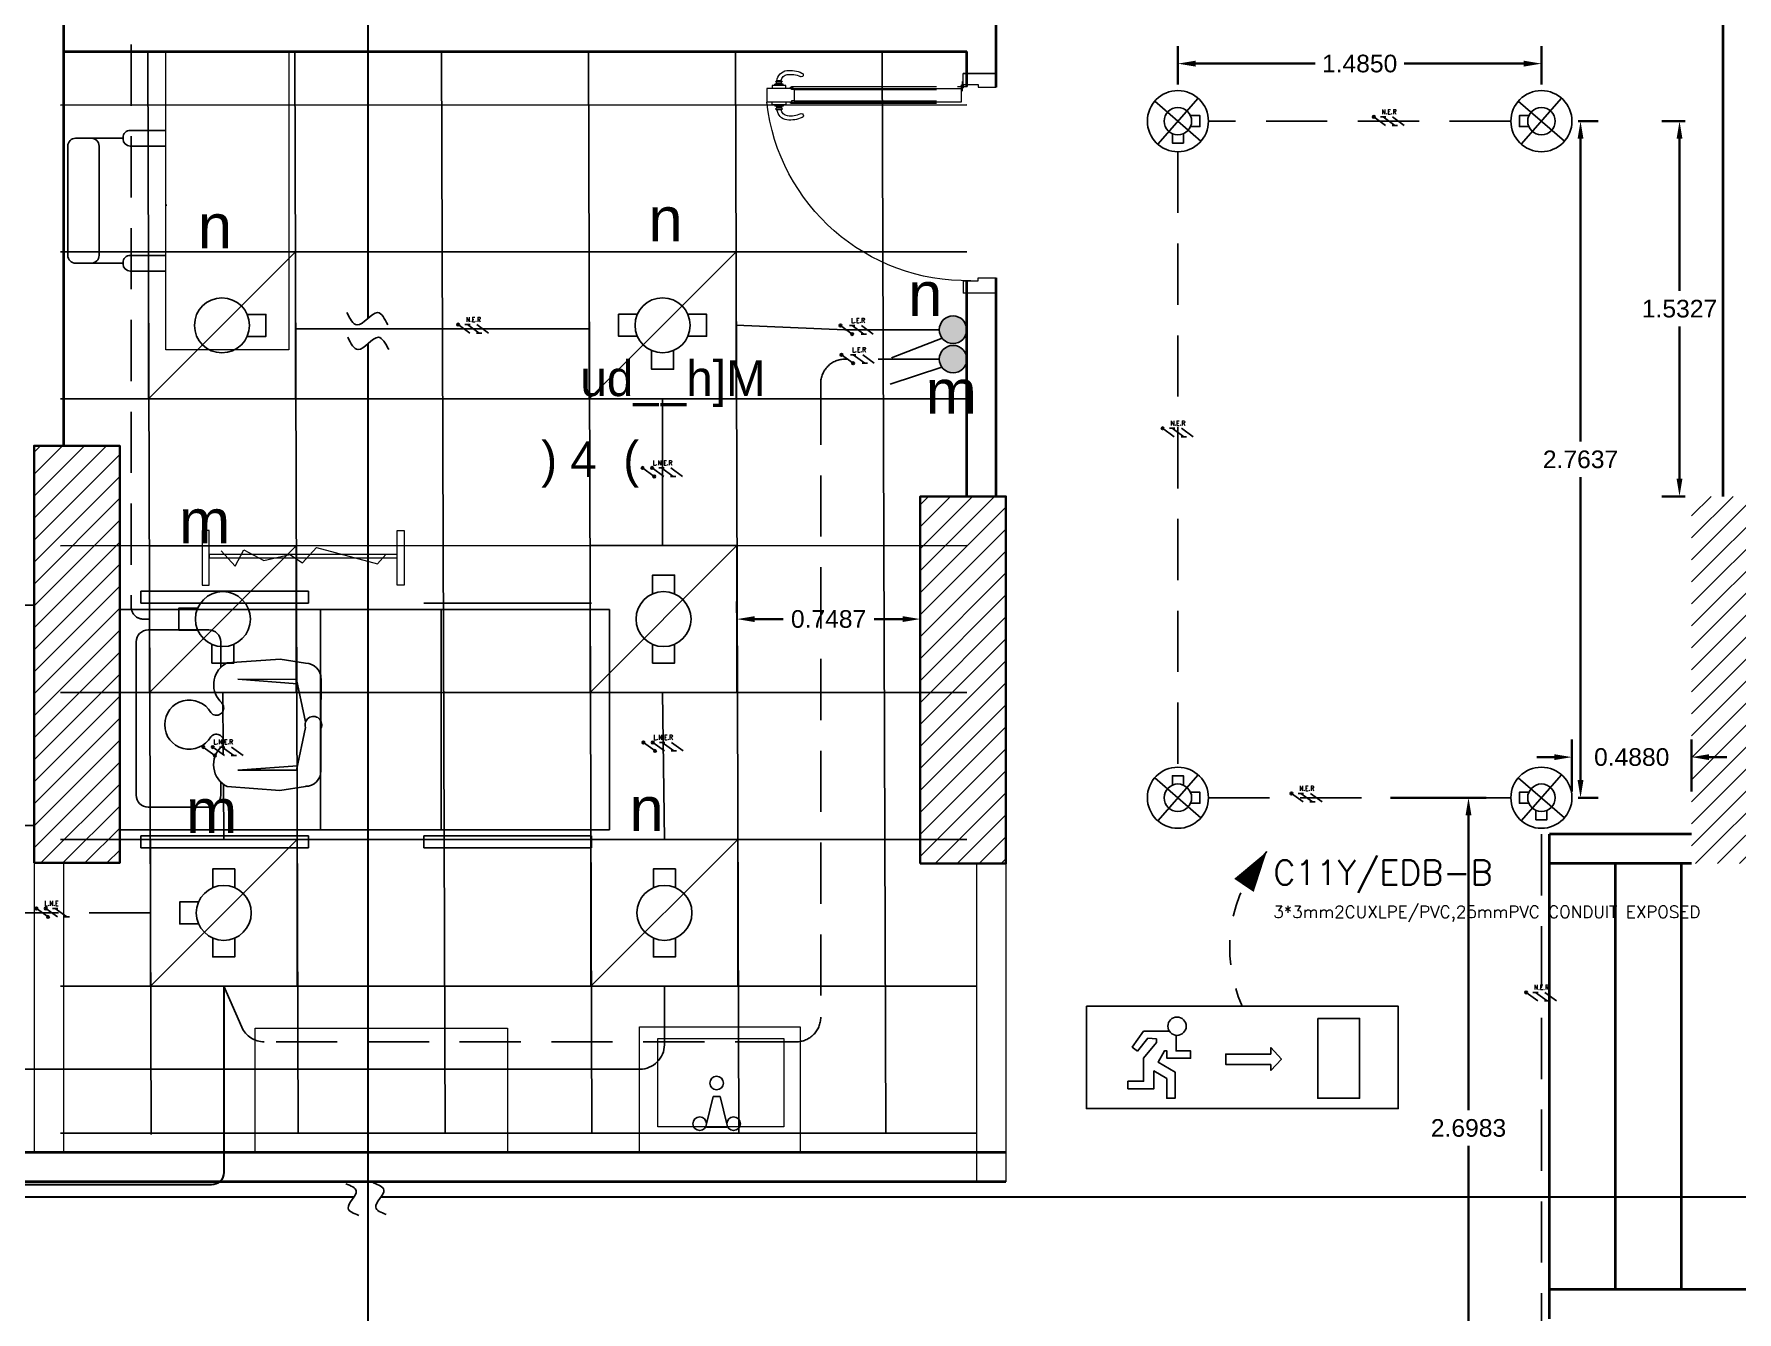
# Model space of a CAD drawing. Header units: inches. Extents: x 3955 to 4125, y 4886 to 4983.
# Drawn here: x 3987.31 to 3994.27, y 4931.04 to 4936.26 of the extents above; entities that cross this region are included whole.
import ezdxf
from ezdxf.enums import TextEntityAlignment as Align

# ---------------------------------------------------------------- set-up
doc = ezdxf.new("R2010")
doc.units = ezdxf.units.IN
doc.header["$MEASUREMENT"] = 0
doc.linetypes.add('HIDDEN', pattern=[0.375, 0.25, -0.125])
doc.layers.get('0').update_dxf_attribs({"lineweight": 35})
doc.layers.get('Defpoints').update_dxf_attribs({"lineweight": 25})
for name, color, linetype in [('Ceiling', 8, 'Continuous'), ('E Wiring', 1, 'HIDDEN'), ('E-CUT', 30, 'Continuous'), ('E-LEADER', 30, 'Continuous'), ('E-LIGHT', 141, 'Continuous'), ('E-TEXT', 2, 'Continuous'), ('finish', 32, 'Continuous'), ('Lighting', 4, 'Continuous'), ('N Wiring', 255, 'Continuous'), ('SHP-CTL-EL-102$0$00-TEXT FOR EMRG', 40, 'Continuous'), ('SHP-CTL-EL-102$0$HATCH MARK', 140, 'Continuous'), ('SHP-CTL-EL-102$0$XREF-LTG-T2-26$0$ELE-HATCH MARK', 2, 'Continuous'), ('UMG-ML', 251, 'Continuous'), ('WE - BOXES', 2, 'Continuous')]:
    doc.layers.add(name, color=color, linetype=linetype)
for name, color, linetype, lineweight in [('Column(S)', 24, 'Continuous', 35), ('DIM', 6, 'Continuous', 20), ('DIM IN', 12, 'Continuous', 15), ('DOOR', 24, 'Continuous', 18), ('hatch col(S)', 45, 'Continuous', 15), ('Shop Drawing', 3, 'Continuous', 30), ('TEXT', 152, 'Continuous', 30), ('walls', 7, 'Continuous', 40)]:
    doc.layers.add(name, color=color, linetype=linetype, lineweight=lineweight)
doc.styles.add('ELEC', font='romans.shx')
doc.styles.add('SHP-CTL-EL-102$0$XREF-LTG-T2-26$0$25_1', font='romans.shx', dxfattribs={"width": 0.8, "height": 2.5})
doc.styles.add('SOSA', font='sosa.shx')
doc.styles.get("Standard").update_dxf_attribs({"font": 'arial.ttf'})
doc.dimstyles.get("Standard").update_dxf_attribs({"dimtxt": 0.18, "dimasz": 0.18, "dimexe": 0.18, "dimexo": 0.0625, "dimgap": 0.09, "dimtad": 0, "dimtih": 1, "dimtoh": 1, "dimdec": 4, "dimzin": 0, "dimdsep": 46, "dimtxsty": 'Standard', "dimcen": 0.09, "dimadec": 0, "dimazin": 0, "dimtfac": 1, "dimtdec": 4, "dimtofl": 0, "dimtmove": 0, "dimatfit": 3, "dimfxl": 1, "dimtolj": 1, "dimtzin": 0, "dimarcsym": 0})

# ---------------------------------------------------------------- blocks, each defined once
blk = doc.blocks.new('A$C73D03C2A')
at = {"layer": 'DOOR', "linetype": 'Continuous'}
for p, q in [((0.0551, 0.8453), (0.0551, 0.879)), ((0.0605, 0.879), (0.0551, 0.879)), ((0.0605, 0.8351), (0.0605, 0.8895)), ((0.0605, 0.8895), (0.0714, 0.8895)), ((0.0714, 0.8128), (0.0714, 0.9107)), ((0.0714, 0.9107), (0.1258, 0.9107)), ((0.1258, 0.8128), (0.1258, 0.9107)), ((0.1367, 0.8895), (0.1258, 0.8895)), ((0.1367, 0.8351), (0.1367, 0.8895)), ((0.1367, 0.879), (0.1421, 0.879)), ((0.1421, 0.8453), (0.1421, 0.879)), ((0.0412, 0.8522), (0.0412, 0.8715)), ((0.0463, 0.8522), (0.0463, 0.8715)), ((0.0466, 0.8522), (0.0466, 0.8721)), ((0.0529, 0.8721), (0.0466, 0.8721)), ((0.0529, 0.8522), (0.0466, 0.8522)), ((0.0529, 0.8522), (0.0529, 0.8721)), ((0.0605, 0.8453), (0.0551, 0.8453)), ((0.0714, 0.8351), (0.0605, 0.8351)), ((0.0659, 0.2365), (0.0659, 0.8124)), ((0.0706, 0.8171), (0.0706, 0.8076)), ((0.0714, 0.8128), (0.0714, 0.2363)), ((0.0757, 0.8128), (0.0714, 0.8128)), ((0.0757, 0.8019), (0.0757, 0.8128)), ((0.1214, 0.8019), (0.1214, 0.8128)), ((0.1214, 0.8128), (0.1258, 0.8128)), ((0.1258, 0.8351), (0.1367, 0.8351)), ((0.1258, 0.8128), (0.1258, 0.2363)), ((0.1266, 0.8171), (0.1266, 0.8076)), ((0.1313, 0.2365), (0.1313, 0.8124)), ((0.1367, 0.8453), (0.1421, 0.8453)), ((0.1443, 0.8721), (0.1506, 0.8721)), ((0.1443, 0.8522), (0.1443, 0.8721)), ((0.1443, 0.8522), (0.1506, 0.8522)), ((0.1506, 0.8522), (0.1506, 0.8721)), ((0.156, 0.8721), (0.1558, 0.8721)), ((0.156, 0.8522), (0.156, 0.8721)), ((0.0757, 0.8019), (0.0757, 0.2363)), ((0.0757, 0.8019), (0.1214, 0.8019)), ((0.1214, 0.8019), (0.1214, 0.2363)), ((0.0714, 0.2363), (0.0714, 0.1384)), ((0.1258, 0.1384), (0.1258, 0.2363)), ((0.0714, 0.1384), (0.1258, 0.1384)), ((0.0127, 0), (0.0127, 0.1306)), ((0.0563, 0.1306), (0.0127, 0.1306)), ((0.0563, 0.1306), (0.0563, 0.0707)), ((0.0563, 0.0707), (0.0671, 0.0707)), ((0.0671, 0.0707), (0.0671, 0)), ((0.8242, 0.0707), (0.8242, 0)), ((0.8351, 0.0707), (0.8242, 0.0707)), ((0.8351, 0.1306), (0.8351, 0.0707)), ((0.8351, 0.1306), (0.8839, 0.1306)), ((0.8839, 0), (0.8839, 0.1306)), ((0.0671, 0), (0.0127, 0)), ((0.8242, 0), (0.8839, 0))]:
    blk.add_line(p, q, dxfattribs=at)
at = {"layer": 'DOOR'}
for p, q in [((0.0563, 0.1306), (0.0714, 0.1384)), ((0.0638, 0.1538), (0.0638, 0.1152)), ((0.0127, 0.1307), (0.0127, 0)), ((0.0127, 0.1307), (0.0127, 0)), ((0.0127, 0.1307), (0.0127, 0)), ((0.0435, 0.1345), (0.0822, 0.1345))]:
    blk.add_line(p, q, dxfattribs=at)
at = {"layer": 'DOOR', "linetype": 'Continuous'}
blk.add_circle((0.0638, 0.1345), 0.00617, dxfattribs=at)
at = {"layer": 'DOOR'}
blk.add_arc((0.0349, 0.1156), 0.8003, 358.92889, 83.4773, dxfattribs=at)
at = {"layer": 'DOOR', "linetype": 'Continuous'}
for centre, radius, start, end in [((0.1052, 0.8173), 0.1054, 172.49463, 205.98988), ((0.0462, 0.8251), 0.0459, 96.27656, 172.49463), ((0.106, 0.8158), 0.0903, 171.58976, 204.90774), ((0.0462, 0.8251), 0.0297, 99.70891, 172.49463), ((0.0437, 0.8715), 0.00259, 0, 180), ((0.0437, 0.8522), 0.00259, 180, 0), ((0.0706, 0.8124), 0.00476, 90, 270), ((0.1266, 0.8124), 0.00476, 270, 90), ((0.1532, 0.8721), 0.00262, 0, 192.45107), ((0.1532, 0.8522), 0.00262, 167.54893, 0), ((0.151, 0.8244), 0.0459, 7.50537, 83.72344), ((0.151, 0.8244), 0.0297, 7.50537, 80.29109), ((0.0912, 0.8151), 0.0903, 335.09226, 8.41024), ((0.092, 0.8166), 0.1054, 334.01012, 7.50537), ((0.0179, 0.7732), 0.00773, 195.29128, 36.68849), ((0.1793, 0.7725), 0.00773, 143.31151, 344.70872)]:
    blk.add_arc(centre, radius, start, end, dxfattribs=at)
blk = doc.blocks.new('d33dd3')
at = {"layer": 'UMG-ML'}
for p, q in [((-0.2736, -0.6875, 0), (-0.2736, 1.3125, 0)), ((-0.2736, 1.3125, 0), (0.6264, 1.3125, 0)), ((0.6264, 1.3125, 0), (0.6264, -0.6875, 0)), ((-0.3478, 1.2266, 0), (-0.3478, 0.5408, 0)), ((-0.3478, 1.2266, 0), (-0.2986, 1.2266, 0)), ((-0.2986, 1.2266, 0), (-0.2986, 0.5408, 0)), ((-0.1813, 1.1964, 0), (-0.1813, 0.949, 0)), ((0.4933, 1.2456, 0), (-0.132, 1.2456, 0)), ((0.5425, 0.949, 0), (0.5425, 1.1964, 0)), ((0.6514, 1.2266, 0), (0.7006, 1.2266, 0)), ((0.6514, 0.5408, 0), (0.6514, 1.2266, 0)), ((0.7006, 0.5408, 0), (0.7006, 1.2266, 0)), ((-0.079, 0.8998, 0), (-0.132, 0.8998, 0)), ((-0.0974, 0.8741, 0), (-0.1129, 0.6585, 0)), ((0.4933, 0.8998, 0), (0.3893, 0.8998, 0)), ((0.4083, 0.8735, 0), (0.4233, 0.6578, 0)), ((-0.0303, 0.83, 0), (-0.0306, 0.5902, 0)), ((-0.0303, 0.83, 0), (-0.0123, 0.5863, 0)), ((0.341, 0.8296, 0), (0.3224, 0.5859, 0)), ((0.341, 0.8296, 0), (0.3407, 0.5898, 0)), ((-0.1129, 0.6585, 0), (-0.0964, 0.5537, 0)), ((0.4233, 0.6578, 0), (0.4065, 0.5531, 0)), ((-0.0306, 0.5902, 0), (0.1437, 0.5533, 0)), ((0.3407, 0.5898, 0), (0.1666, 0.5534, 0)), ((-0.3478, 0.5408, 0), (-0.2986, 0.5408, 0)), ((-0.2736, 0.4921, 0), (0.6264, 0.4921, 0)), ((-0.0336, 0.4908, 0), (0.1403, 0.4906, 0)), ((0.1701, 0.4905, 0), (0.3435, 0.4903, 0)), ((0.6514, 0.5408, 0), (0.7006, 0.5408, 0)), ((-0.3478, 0.0708), (-0.3478, -0.615, 0)), ((-0.3478, 0.0708), (-0.2986, 0.0708)), ((-0.2986, 0.0708), (-0.2986, -0.615, 0)), ((0.6514, -0.615, 0), (0.6514, 0.0708)), ((-0.2736, 0), (0.6264, 0)), ((-0.3478, -0.615, 0), (-0.2986, -0.615, 0)), ((0.6264, -0.6875, 0), (-0.2736, -0.6875, 0))]:
    blk.add_line(p, q, dxfattribs=at)
at = {"layer": 'UMG-ML', "extrusion": (2.41083e-16, 3.09637e-09, 1)}
for centre, major_axis, start_param, end_param in [((-0.132, 1.1964, 0), (-0.0348, 0.0348), -0.785398, 0.785398), ((0.4933, 1.1964, 0), (0.0348, 0.0348), 5.497787, 7.068583), ((0.1556, 1.0283, 0), (0.0711, 0.0711), 4.437256, 9.697548), ((-0.132, 0.949, 0), (0.0348, 0.0348), 2.356194, 3.926991), ((-0.0081, 0.8294, 0), (0.0706, 0.0706), 6.221447, 8.175497), ((0.087, 0.9178, 0), (-0.0211, 0.0211), 1.847116, 4.797711), ((0.2239, 0.9176, 0), (0.0211, 0.0211), 1.483111, 4.433706), ((0.3189, 0.829, 0), (0.0706, 0.0706), 5.959307, 7.791512), ((0.4933, 0.949, 0), (-0.0348, 0.0348), 2.356194, 3.926991), ((0.0951, 0.9325, 0), (-0.033, 0.033), 1.439158, 1.849731), ((0.2159, 0.9324, 0), (0.033, 0.033), 4.431091, 4.841664), ((0.1552, 0.5212, 0), (-0.0241, 0.0241), 1.902531, 5.841527), ((-0.0335, 0.5536, 0), (0.0444, 0.0444), 2.355013, 3.925809), ((0.3436, 0.5532, 0), (0.0444, 0.0444), 3.925809, 5.496605)]:
    blk.add_ellipse(centre, major_axis=major_axis, ratio=1, start_param=start_param, end_param=end_param, dxfattribs=at)
blk = doc.blocks.new('A$C62E15A51')
at = {"layer": 'UMG-ML', "color": 34}
for p, q in [((0.0319, 0.3725), (0.0319, 0.3086)), ((0.5106, 0.4044), (0.0638, 0.4044)), ((0.5425, 0.3086), (0.5425, 0.3725)), ((0.0319, 0.2767), (0.0319, 0.3163)), ((0.5425, 0.2767), (0.5425, 0.3163)), ((0.0319, 0.2767), (0.0319, 0.1787)), ((0.0638, 0.2767), (0.5106, 0.2767)), ((0.5425, 0.1787), (0.5425, 0.2767)), ((0, 0.0044), (0, 0.15)), ((0.0287, 0.1787), (0.0351, 0.1787)), ((0.0638, 0.15), (0.0638, 0.0044)), ((0.5106, 0.15), (0.5106, 0.0044)), ((0.5457, 0.1787), (0.5393, 0.1787)), ((0.5744, 0.0044), (0.5744, 0.15)), ((0.269, 0), (0.269, 0.0044))]:
    blk.add_line(p, q, dxfattribs=at)
for centre, radius, start, end in [((0.0638, 0.3725), 0.0319, 90.00034, 180.00034), ((0.5106, 0.3725), 0.0319, 0.00034, 90.00034), ((0.0638, 0.3086), 0.0319, 180.00034, 270.00034), ((0.5106, 0.3086), 0.0319, 270.00034, 0.00034), ((0.0287, 0.15), 0.0287, 90.00034, 180.00034), ((0.0351, 0.15), 0.0287, 0.00034, 90.00034), ((0.5393, 0.15), 0.0287, 90.00034, 180.00034), ((0.5457, 0.15), 0.0287, 0.00034, 90.00034)]:
    blk.add_arc(centre, radius, start, end, dxfattribs=at)
blk = doc.blocks.new('11')
at = {"layer": 'DIM IN', "ltscale": 2.5}
blk.add_lwpolyline([(0.513, 0.6571), (0, 0.6571), (0, 0), (0.513, 0)], close=True, dxfattribs=at)
at = {"layer": 'DIM IN', "ltscale": 2.5, "elevation": 0}
blk.add_lwpolyline([(0.408, 0.5823), (0.0469, 0.5823), (0.0469, 0.067), (0.408, 0.067)], close=True, dxfattribs=at)
at = {"layer": 'UMG-ML', "ltscale": 2.5}
for p, q in [((0.2848, 0.3554, 0), (0.3956, 0.3831, 0)), ((0.2848, 0.3277, 0), (0.2848, 0.3554, 0)), ((0.4095, 0.3, 0), (0.4095, 0.3831, 0)), ((0.3956, 0.3, 0), (0.2848, 0.3277, 0))]:
    blk.add_line(p, q, dxfattribs=at)
for centre in [(0.3956, 0.4108, 0), (0.2294, 0.3416, 0), (0.3956, 0.2723, 0)]:
    blk.add_circle(centre, 0.0277, dxfattribs=at)
blk = doc.blocks.new('F1')
at = {"layer": 'Lighting'}
blk.add_lwpolyline([(0.6, 0), (0, 0), (0, -0.6), (0.6, -0.6)], close=True, dxfattribs=at)
blk.add_lwpolyline([(0.6, 0), (0, -0.6)], dxfattribs=at)
blk = doc.blocks.new('SW1')
h = blk.add_hatch(color=256)
h.dxf.hatch_style = 1
h.paths.add_polyline_path([(-0.0561, 0.0561, 1), (0.0561, 0.0561, 1)])
at = {"layer": 'Lighting'}
h = blk.add_hatch(dxfattribs=at)
h.set_pattern_fill('ANGLE', color=256)
h.set_pattern_definition([(0, (-3584.0845, -1327.2755), (0, 6.985), [5.08, -1.905]), (90, (-3584.0845, -1327.2755), (-6.985, 4e-16), [5.08, -1.905])])
h.paths.add_polyline_path([(0.0561, 0.0561, 1), (-0.0561, 0.0561, 1)])
blk.add_lwpolyline([(0, 0.1122), (0.0646, 0.3242)], dxfattribs=at)
blk.add_circle((0, 0.0561), 0.0561, dxfattribs=at)
blk = doc.blocks.new('F3')
for p, q in [((0.0944, -0.0817), (-0.0944, 0.0817)), ((-0.0824, -0.0938), (0.0824, 0.0938))]:
    blk.add_line(p, q)
at = {"layer": 'Lighting'}
blk.add_circle((0, 0), 0.1248, dxfattribs=at)
blk = doc.blocks.new('A$C261F7CFF')
for points in [[(0, 0), (1.2738, 0), (1.2738, -0.4181), (0, -0.4181)], [(0.9448, -0.05), (1.1159, -0.05), (1.1159, -0.376), (0.9448, -0.376)]]:
    blk.add_lwpolyline(points, close=True)
for points in [[(0.3665, -0.1185), (0.3665, -0.1825), (0.4256, -0.1825), (0.4256, -0.2121), (0.329, -0.2121), (0.329, -0.182), (0.3188, -0.182), (0.2929, -0.2278), (0.3621, -0.2687), (0.3621, -0.3754), (0.3281, -0.3754), (0.3281, -0.2953), (0.2756, -0.2642), (0.2756, -0.3371), (0.1697, -0.3371), (0.1697, -0.306), (0.2339, -0.306), (0.2339, -0.2113), (0.2864, -0.1481), (0.2864, -0.1332), (0.2516, -0.1305), (0.2092, -0.1836)], [(0.2092, -0.1836), (0.1871, -0.1664), (0.2339, -0.1016), (0.339, -0.1016)], [(0.7538, -0.2375), (0.5693, -0.2375), (0.5693, -0.1954), (0.7538, -0.1954)], [(0.7538, -0.1954), (0.7538, -0.1687), (0.7967, -0.2165), (0.7538, -0.2618), (0.7538, -0.2375)]]:
    blk.add_lwpolyline(points)
blk.add_circle((0.3704, -0.0813), 0.0374)
blk = doc.blocks.new('A$C5F9734E0')
at = {"layer": 'E-LIGHT', "xscale": -999.9999999999999, "yscale": 999.9999999999999, "zscale": 999.9999999999999, "rotation": 0.01554612772665998}
blk.add_blockref('A$C261F7CFF', (1273.7, 418.4), dxfattribs=at)
blk = doc.blocks.new('*U9')
blk.add_line((233, 512.3), (309.4, 559.6))
blk.add_lwpolyline([(309.4, 559.6, 0, 96, 0), (174.8, 461.8, 96, 96, 0)], format="xyseb")
at = {"linetype": 'HIDDEN', "ltscale": 0.2}
blk.add_arc((581.3, 44), 583, 117.80684, 184.32374, dxfattribs=at)
blk = doc.blocks.new('*D182')
at = {"layer": 'Defpoints', "color": 0}
for p in [(3562.1769, 1334.2467), (3561.6889, 1334.0809, 0), (3562.1769, 1334.0809, 0)]:
    blk.add_point(p, dxfattribs=at)
at = {"layer": 'DIM', "color": 0, "lineweight": -2, "transparency": 16777216}
for p, q in [((3561.6889, 1334.1059), (3561.6889, 1334.3187)), ((3562.1769, 1334.1059), (3562.1769, 1334.3187)), ((3561.6169, 1334.2467), (3561.5449, 1334.2467)), ((3562.2489, 1334.2467), (3562.3209, 1334.2467))]:
    blk.add_line(p, q, dxfattribs=at)
at = {"layer": 'DIM', "color": 0, "transparency": 16777216}
for points in [[(3561.6169, 1334.2587), (3561.6169, 1334.2347), (3561.6889, 1334.2467)], [(3562.2489, 1334.2587), (3562.2489, 1334.2347), (3562.1769, 1334.2467)]]:
    blk.add_solid(points, dxfattribs=at)
at = {"layer": 'DIM', "color": 0, "transparency": 16777216, "insert": (3561.9329, 1334.2467), "char_height": 0.072, "attachment_point": 5}
blk.add_mtext('\\A1;0.4880', dxfattribs=at)
blk = doc.blocks.new('*D183')
at = {"layer": 'Defpoints', "color": 0}
for p in [(3561.6889, 1336.8445, 0), (3561.7238, 1336.8445), (3561.6889, 1334.0809, 0)]:
    blk.add_point(p, dxfattribs=at)
at = {"layer": 'DIM', "color": 0, "lineweight": -2, "transparency": 16777216}
for p, q in [((3561.7139, 1336.8445), (3561.7958, 1336.8445)), ((3561.7238, 1336.7725), (3561.7238, 1335.5355)), ((3561.7238, 1334.1529), (3561.7238, 1335.3899)), ((3561.7139, 1334.0809), (3561.7958, 1334.0809))]:
    blk.add_line(p, q, dxfattribs=at)
at = {"layer": 'DIM', "color": 0, "transparency": 16777216}
for points in [[(3561.7118, 1336.7725), (3561.7358, 1336.7725), (3561.7238, 1336.8445)], [(3561.7118, 1334.1529), (3561.7358, 1334.1529), (3561.7238, 1334.0809)]]:
    blk.add_solid(points, dxfattribs=at)
at = {"layer": 'DIM', "color": 0, "transparency": 16777216, "insert": (3561.7238, 1335.4627), "char_height": 0.072, "attachment_point": 5}
blk.add_mtext('\\A1;2.7637', dxfattribs=at)
blk = doc.blocks.new('*D184')
at = {"layer": 'Defpoints', "color": 0}
for p in [(3560.079, 1337.0795), (3560.079, 1336.9694, 0), (3561.564, 1336.9694, 0)]:
    blk.add_point(p, dxfattribs=at)
at = {"layer": 'DIM', "color": 0, "lineweight": -2, "transparency": 16777216}
for p, q in [((3560.079, 1336.9944), (3560.079, 1337.1515)), ((3561.564, 1336.9944), (3561.564, 1337.1515)), ((3560.151, 1337.0795), (3560.6396, 1337.0795)), ((3561.492, 1337.0795), (3561.0035, 1337.0795))]:
    blk.add_line(p, q, dxfattribs=at)
at = {"layer": 'DIM', "color": 0, "transparency": 16777216}
for points in [[(3560.151, 1337.0915), (3560.151, 1337.0675), (3560.079, 1337.0795)], [(3561.492, 1337.0915), (3561.492, 1337.0675), (3561.564, 1337.0795)]]:
    blk.add_solid(points, dxfattribs=at)
at = {"layer": 'DIM', "color": 0, "transparency": 16777216, "insert": (3560.8215, 1337.0795), "char_height": 0.072, "attachment_point": 5}
blk.add_mtext('\\A1;1.4850', dxfattribs=at)
blk = doc.blocks.new('*D185')
at = {"layer": 'Defpoints', "color": 0}
for p in [(3558.2779, 1334.8106, 0), (3559.0265, 1334.8106, 0), (3559.0265, 1334.8106)]:
    blk.add_point(p, dxfattribs=at)
at = {"layer": 'DIM', "color": 0, "lineweight": -2, "transparency": 16777216}
for p, q in [((3558.2779, 1334.8356), (3558.2779, 1334.8826)), ((3559.0265, 1334.8356), (3559.0265, 1334.8826)), ((3558.3499, 1334.8106), (3558.4668, 1334.8106)), ((3558.9545, 1334.8106), (3558.8377, 1334.8106))]:
    blk.add_line(p, q, dxfattribs=at)
at = {"layer": 'DIM', "color": 0, "transparency": 16777216}
for points in [[(3558.3499, 1334.8226), (3558.3499, 1334.7986), (3558.2779, 1334.8106)], [(3558.9545, 1334.8226), (3558.9545, 1334.7986), (3559.0265, 1334.8106)]]:
    blk.add_solid(points, dxfattribs=at)
at = {"layer": 'DIM', "color": 0, "transparency": 16777216, "insert": (3558.6522, 1334.8106), "char_height": 0.072, "attachment_point": 5}
blk.add_mtext('\\A1;0.7487', dxfattribs=at)
blk = doc.blocks.new('*D186')
at = {"layer": 'Defpoints', "color": 0}
for p in [(3560.922, 1334.0809, 0), (3561.2662, 1334.0809), (3560.922, 1331.3826, 0)]:
    blk.add_point(p, dxfattribs=at)
at = {"layer": 'DIM', "color": 0, "lineweight": -2, "transparency": 16777216}
for p, q in [((3560.947, 1334.0809), (3561.3382, 1334.0809)), ((3561.2662, 1334.0089), (3561.2662, 1332.8045)), ((3561.2662, 1331.4546), (3561.2662, 1332.6589)), ((3560.947, 1331.3826), (3561.3382, 1331.3826))]:
    blk.add_line(p, q, dxfattribs=at)
at = {"layer": 'DIM', "color": 0, "transparency": 16777216}
for points in [[(3561.2542, 1334.0089), (3561.2782, 1334.0089), (3561.2662, 1334.0809)], [(3561.2542, 1331.4546), (3561.2782, 1331.4546), (3561.2662, 1331.3826)]]:
    blk.add_solid(points, dxfattribs=at)
at = {"layer": 'DIM', "color": 0, "transparency": 16777216, "insert": (3561.2662, 1332.7317), "char_height": 0.072, "attachment_point": 5}
blk.add_mtext('\\A1;2.6983', dxfattribs=at)
blk = doc.blocks.new('SHP-CTL-EL-102$0$XREF-LTG-T2-26$0$H.M -LIFE-PHASE')
at = {"layer": 'SHP-CTL-EL-102$0$XREF-LTG-T2-26$0$ELE-HATCH MARK'}
h = blk.add_hatch(color=140, dxfattribs=at)
edge = h.paths.add_edge_path()
edge.add_arc((-62, 45), 14.2, 0, 360)
h = blk.add_hatch(color=140, dxfattribs=at)
edge = h.paths.add_edge_path()
edge.add_arc((62, -45), 14.2, 0, 360)
at = {"layer": 'SHP-CTL-EL-102$0$XREF-LTG-T2-26$0$ELE-HATCH MARK', "color": 140}
blk.add_line((62, -45), (-62, 45), dxfattribs=at)
for centre in [(-62, 45), (62, -45)]:
    blk.add_circle(centre, 14.2, dxfattribs=at)
blk = doc.blocks.new('SHP-CTL-EL-102$0$XREF-LTG-T2-26$0$EARTH')
at = {"layer": 'SHP-CTL-EL-102$0$XREF-LTG-T2-26$0$ELE-HATCH MARK', "color": 140}
for p, q in [((-34, 45), (-90, 45)), ((62, -45), (-62, 45)), ((90, -45), (34, -45))]:
    blk.add_line(p, q, dxfattribs=at)
blk = doc.blocks.new('SHP-CTL-EL-102$0$XREF-LTG-T2-26$0$H.M -RETURN-SWITCH')
at = {"layer": 'SHP-CTL-EL-102$0$XREF-LTG-T2-26$0$ELE-HATCH MARK', "color": 140}
blk.add_line((62, -45), (-62, 45), dxfattribs=at)
blk = doc.blocks.new('SHP-CTL-EL-102$0$XREF-LTG-T2-26$0$L.E.R')
for name, p in [('SHP-CTL-EL-102$0$XREF-LTG-T2-26$0$H.M -LIFE-PHASE', (-125, 0)), ('SHP-CTL-EL-102$0$XREF-LTG-T2-26$0$EARTH', (0, 0)), ('SHP-CTL-EL-102$0$XREF-LTG-T2-26$0$H.M -RETURN-SWITCH', (100, 0))]:
    blk.add_blockref(name, p)
blk = doc.blocks.new('*U95')
at = {"layer": 'SHP-CTL-EL-102$0$HATCH MARK'}
blk.add_blockref('SHP-CTL-EL-102$0$XREF-LTG-T2-26$0$L.E.R', (0, 0), dxfattribs=at)
at = {"layer": 'SHP-CTL-EL-102$0$HATCH MARK', "style": 'SHP-CTL-EL-102$0$XREF-LTG-T2-26$0$25_1', "width": 0.8}
blk.add_text('L.E.R', height=50, dxfattribs=at).set_placement((0, 100), align=Align.MIDDLE_CENTER)
blk = doc.blocks.new('SHP-CTL-EL-102$0$XREF-LTG-T2-26$0$H.M -NUTRAL')
at = {"layer": 'SHP-CTL-EL-102$0$XREF-LTG-T2-26$0$ELE-HATCH MARK'}
h = blk.add_hatch(color=140, dxfattribs=at)
edge = h.paths.add_edge_path()
edge.add_arc((-62, 45), 14.2, 0, 360)
at = {"layer": 'SHP-CTL-EL-102$0$XREF-LTG-T2-26$0$ELE-HATCH MARK', "color": 140}
blk.add_line((62, -45), (-62, 45), dxfattribs=at)
blk.add_circle((-62, 45), 14.2, dxfattribs=at)
blk = doc.blocks.new('SHP-CTL-EL-102$0$XREF-LTG-T2-26$0$L.N.E.R')
for name, p in [('SHP-CTL-EL-102$0$XREF-LTG-T2-26$0$H.M -LIFE-PHASE', (-150, 0)), ('SHP-CTL-EL-102$0$XREF-LTG-T2-26$0$H.M -NUTRAL', (-50, 0)), ('SHP-CTL-EL-102$0$XREF-LTG-T2-26$0$EARTH', (50, 0)), ('SHP-CTL-EL-102$0$XREF-LTG-T2-26$0$H.M -RETURN-SWITCH', (150, 0))]:
    blk.add_blockref(name, p)
blk = doc.blocks.new('*U96')
at = {"layer": 'SHP-CTL-EL-102$0$HATCH MARK'}
blk.add_blockref('SHP-CTL-EL-102$0$XREF-LTG-T2-26$0$L.N.E.R', (0, 0), dxfattribs=at)
at = {"layer": 'SHP-CTL-EL-102$0$HATCH MARK', "style": 'SHP-CTL-EL-102$0$XREF-LTG-T2-26$0$25_1', "width": 0.8}
blk.add_text('L.N.E.R', height=50, dxfattribs=at).set_placement((0, 100), align=Align.MIDDLE_CENTER)
blk = doc.blocks.new('SHP-CTL-EL-102$0$XREF-LTG-T2-26$0$N.E.R')
for name, p in [('SHP-CTL-EL-102$0$XREF-LTG-T2-26$0$H.M -NUTRAL', (-100, 0)), ('SHP-CTL-EL-102$0$XREF-LTG-T2-26$0$EARTH', (0, 0)), ('SHP-CTL-EL-102$0$XREF-LTG-T2-26$0$H.M -RETURN-SWITCH', (100, 0))]:
    blk.add_blockref(name, p)
blk = doc.blocks.new('*U102')
at = {"layer": 'SHP-CTL-EL-102$0$HATCH MARK'}
blk.add_blockref('SHP-CTL-EL-102$0$XREF-LTG-T2-26$0$N.E.R', (0, 0), dxfattribs=at)
at = {"layer": 'SHP-CTL-EL-102$0$HATCH MARK', "style": 'SHP-CTL-EL-102$0$XREF-LTG-T2-26$0$25_1', "width": 0.8}
blk.add_text('N.E.R', height=50, dxfattribs=at).set_placement((0, 100), align=Align.MIDDLE_CENTER)
blk = doc.blocks.new('SHP-CTL-EL-102$0$XREF-LTG-T2-26$0$L.N.E')
for name, p in [('SHP-CTL-EL-102$0$XREF-LTG-T2-26$0$H.M -LIFE-PHASE', (-100, 0)), ('SHP-CTL-EL-102$0$XREF-LTG-T2-26$0$H.M -NUTRAL', (0, 0)), ('SHP-CTL-EL-102$0$XREF-LTG-T2-26$0$EARTH', (100, 0))]:
    blk.add_blockref(name, p)
blk = doc.blocks.new('*U101')
at = {"layer": 'SHP-CTL-EL-102$0$HATCH MARK'}
blk.add_blockref('SHP-CTL-EL-102$0$XREF-LTG-T2-26$0$L.N.E', (0, 0), dxfattribs=at)
at = {"layer": 'SHP-CTL-EL-102$0$HATCH MARK', "style": 'SHP-CTL-EL-102$0$XREF-LTG-T2-26$0$25_1', "width": 0.8}
blk.add_text('L.N.E', height=50, dxfattribs=at).set_placement((0, 100), align=Align.MIDDLE_CENTER)
blk = doc.blocks.new('*D202')
at = {"layer": 'Defpoints', "color": 0}
for p in [(3562.1281, 1336.8445), (3562.1769, 1336.8445, 0), (3562.1769, 1335.3118, 0)]:
    blk.add_point(p, dxfattribs=at)
at = {"layer": 'DIM', "color": 0, "lineweight": -2, "transparency": 16777216}
for p, q in [((3562.1519, 1336.8445), (3562.0561, 1336.8445)), ((3562.1281, 1336.7725), (3562.1281, 1336.151)), ((3562.1281, 1335.3838), (3562.1281, 1336.0054)), ((3562.1519, 1335.3118), (3562.0561, 1335.3118))]:
    blk.add_line(p, q, dxfattribs=at)
at = {"layer": 'DIM', "color": 0, "transparency": 16777216}
for points in [[(3562.1161, 1336.7725), (3562.1401, 1336.7725), (3562.1281, 1336.8445)], [(3562.1161, 1335.3838), (3562.1401, 1335.3838), (3562.1281, 1335.3118)]]:
    blk.add_solid(points, dxfattribs=at)
at = {"layer": 'DIM', "color": 0, "transparency": 16777216, "insert": (3562.1281, 1336.0782), "char_height": 0.072, "attachment_point": 5}
blk.add_mtext('\\A1;1.5327', dxfattribs=at)
blk = doc.blocks.new('*U113')
at = {"layer": 'WE - BOXES'}
for points in [[(-0.055, -0.024), (-0.096, -0.024), (-0.096, 0.024), (-0.055, 0.024)], [(0.055, -0.024), (0.096, -0.024), (0.096, 0.024), (0.055, 0.024)], [(-0.024, -0.055), (-0.024, -0.096), (0.024, -0.096), (0.024, -0.055)]]:
    blk.add_lwpolyline(points, dxfattribs=at)
blk.add_circle((0, 0), 0.06, dxfattribs=at)
blk = doc.blocks.new('*U117')
at = {"layer": 'WE - BOXES'}
for points in [[(-0.024, 0.055), (-0.024, 0.096), (0.024, 0.096), (0.024, 0.055)], [(-0.024, -0.055), (-0.024, -0.096), (0.024, -0.096), (0.024, -0.055)]]:
    blk.add_lwpolyline(points, dxfattribs=at)
blk.add_circle((0, 0), 0.06, dxfattribs=at)
blk = doc.blocks.new('*U109')
at = {"layer": 'WE - BOXES'}
for points in [[(-0.024, 0.055), (-0.024, 0.096), (0.024, 0.096), (0.024, 0.055)], [(-0.055, -0.024), (-0.096, -0.024), (-0.096, 0.024), (-0.055, 0.024)], [(-0.024, -0.055), (-0.024, -0.096), (0.024, -0.096), (0.024, -0.055)]]:
    blk.add_lwpolyline(points, dxfattribs=at)
blk.add_circle((0, 0), 0.06, dxfattribs=at)
blk = doc.blocks.new('*U111')
at = {"layer": 'WE - BOXES'}
for points in [[(-0.055, -0.024), (-0.096, -0.024), (-0.096, 0.024), (-0.055, 0.024)], [(-0.024, -0.055), (-0.024, -0.096), (0.024, -0.096), (0.024, -0.055)]]:
    blk.add_lwpolyline(points, dxfattribs=at)
blk.add_circle((0, 0), 0.06, dxfattribs=at)
blk = doc.blocks.new('*U123')
at = {"layer": 'WE - BOXES'}
blk.add_lwpolyline([(0.055, -0.024), (0.096, -0.024), (0.096, 0.024), (0.055, 0.024)], dxfattribs=at)
blk.add_circle((0, 0), 0.06, dxfattribs=at)
blk = doc.blocks.new('*U119')
at = {"layer": 'WE - BOXES'}
blk.add_lwpolyline([(-0.055, -0.024), (-0.096, -0.024), (-0.096, 0.024), (-0.055, 0.024)], dxfattribs=at)
blk.add_circle((0, 0), 0.06, dxfattribs=at)
blk = doc.blocks.new('*U118')
at = {"layer": 'WE - BOXES'}
for points in [[(0.055, -0.024), (0.096, -0.024), (0.096, 0.024), (0.055, 0.024)], [(-0.024, -0.055), (-0.024, -0.096), (0.024, -0.096), (0.024, -0.055)]]:
    blk.add_lwpolyline(points, dxfattribs=at)
blk.add_circle((0, 0), 0.06, dxfattribs=at)
blk = doc.blocks.new('*U110')
at = {"layer": 'WE - BOXES'}
for points in [[(-0.024, 0.055), (-0.024, 0.096), (0.024, 0.096), (0.024, 0.055)], [(0.055, -0.024), (0.096, -0.024), (0.096, 0.024), (0.055, 0.024)]]:
    blk.add_lwpolyline(points, dxfattribs=at)
blk.add_circle((0, 0), 0.06, dxfattribs=at)
blk = doc.blocks.new('A$C7440799B')
at = {"layer": 'hatch col(S)', "ltscale": 2.5}
h = blk.add_hatch(dxfattribs=at)
h.set_pattern_fill('ANSI31', color=256, scale=0.02, angle=-360)
h.set_pattern_definition([(45, (-146.810725, 292.86771), (-0.044901281, 0.044901281), [])])
h.paths.add_polyline_path([(27.87755, -5.29784), (27.52755, -5.29784), (27.52755, -7.00207), (27.87755, -7.00207)])
h = blk.add_hatch(dxfattribs=at)
h.set_pattern_fill('ANSI31', color=256, scale=0.02, angle=-360)
h.set_pattern_definition([(45, (-607.68496, 328.17905), (-0.0449012806, 0.0449012806), [])])
h.paths.add_polyline_path([(31.49743, -5.50682), (31.14733, -5.50682), (31.14733, -7.00464), (31.49744, -7.00473)])
h = blk.add_hatch(dxfattribs=at)
h.set_pattern_fill('ANSI31', color=256, scale=0.02, angle=-360)
h.set_pattern_definition([(45, (-150.37583, 298.166544), (-0.044901281, 0.044901281), [])])
h.paths.add_polyline_path([(34.64775, -5.50466), (34.29775, -5.50466), (34.29775, -7.00466), (34.64775, -7.00466)])
at = {"layer": 'Ceiling'}
for points in [[(29.79243, -3.6864), (29.80631, -8.10495)], [(30.39243, -3.68451), (30.4063, -8.10306)], [(30.99243, -3.68263), (31.0063, -8.10118)], [(27.99244, -3.69205), (28.00632, -8.1106)], [(28.59244, -3.69017), (28.60631, -8.10872)], [(29.19243, -3.68828), (29.20631, -8.10683)], [(29.19243, -3.68828), (29.20631, -8.10683)], [(31.33735, -3.9058), (27.63494, -3.90598)], [(31.33738, -4.5058), (27.63497, -4.50598)], [(31.3374, -5.1058), (27.635, -5.10598)], [(31.33743, -5.7058), (27.63503, -5.70598)], [(30.86255, -6.3058), (27.63506, -6.30598)], [(31.33746, -6.3058), (27.63506, -6.30598)], [(31.33746, -6.9058), (27.63509, -6.90598)], [(31.37743, -7.5058), (27.63513, -7.50598)], [(31.37746, -8.1058), (27.63516, -8.10598)]]:
    blk.add_lwpolyline(points, dxfattribs=at)
at = {"layer": 'Column(S)', "ltscale": 2.5}
for points in [[(27.52755, -7.00207), (27.87755, -7.00207), (27.87755, -5.29784), (27.52755, -5.29784)], [(31.14743, -7.00468), (31.49743, -7.00468), (31.49743, -5.50468), (31.14743, -5.50468)], [(31.14743, -7.00468), (31.49743, -7.00468), (31.49743, -5.50468), (31.14743, -5.50468)]]:
    blk.add_lwpolyline(points, close=True, dxfattribs=at)
at = {"layer": 'DIM IN', "ltscale": 2.5}
for p, q in [((28.29127, -5.7268, 0), (28.34921, -5.7895, 0)), ((28.34921, -5.7895, 0), (28.38468, -5.72325, 0)), ((28.38468, -5.72325, 0), (28.4665, -5.76706, 0)), ((28.4665, -5.76706, 0), (28.57228, -5.74218, 0)), ((28.57228, -5.74218, 0), (28.62431, -5.77649, 0)), ((28.62431, -5.77649, 0), (28.68106, -5.71379, 0)), ((28.68106, -5.71379, 0), (28.9299, -5.78004, 0)), ((28.9299, -5.78004, 0), (28.96419, -5.74218, 0)), ((27.52755, -7.00207), (27.52755, -8.18463)), ((27.64755, -7.00207), (27.64755, -8.18463)), ((31.37743, -7.00468), (31.37743, -8.30463)), ((31.49743, -7.00468), (31.49743, -8.30463))]:
    blk.add_line(p, q, dxfattribs=at)
for points in [[(28.56844, -3.68734), (28.56844, -4.90653), (28.06545, -4.90653), (28.06545, -3.68734)], [(28.4309, -8.18463), (28.4309, -7.67655), (29.46211, -7.67655), (29.46211, -8.18463)]]:
    blk.add_lwpolyline(points, close=True, dxfattribs=at)
at = {"layer": 'DIM IN', "ltscale": 2.5, "elevation": 0}
for points in [[(28.21391, -5.64406), (28.21391, -5.86738), (28.24347, -5.86738), (28.24347, -5.64406)], [(29.03987, -5.64406), (29.03987, -5.86738), (29.01031, -5.86738), (29.01031, -5.64406)], [(28.24347, -5.74218), (28.24347, -5.75519), (29.01031, -5.75519), (29.01031, -5.74218)]]:
    blk.add_lwpolyline(points, close=True, dxfattribs=at)
at = {"layer": 'E Wiring'}
for points in [[(28.59243, -1.30867), (28.02434, -1.30867, 0.4142136), (27.92434, -1.40867), (27.92434, -5.95596, 0.4142136), (27.97434, -6.00596), (27.99876, -6.00596)], [(28.00253, -7.20596), (27.19566, -7.20596, -0.4142136), (27.09566, -7.10596), (27.09566, -4.90599, 0.4142136), (26.99566, -4.80599), (26.81994, -4.80599)], [(31.22523, -4.94381), (30.84085, -4.94381, 0.4142136), (30.74085, -5.04381), (30.74085, -7.63256, -0.4142136), (30.64085, -7.73256), (28.46771, -7.73256, -0.2971029), (28.37622, -7.67293), (28.30253, -7.50596)], [(33.68493, -6.88466), (33.68493, -9.4587, -0.4142136), (33.58493, -9.5587), (33.16775, -9.5587)]]:
    blk.add_lwpolyline(points, format="xyb", dxfattribs=at)
for points in [[(33.5601, -3.97195), (32.32477, -3.97195)], [(32.19993, -4.09679), (32.19993, -6.61079)], [(28.29876, -6.30596), (28.30253, -6.90596)], [(32.32477, -6.73562), (33.5601, -6.73562)]]:
    blk.add_lwpolyline(points, dxfattribs=at)
at = {"layer": 'E-CUT'}
blk.add_open_spline([(28.97257, -4.80405), (28.95998, -4.77933), (28.92861, -4.71769), (28.84926, -4.84023), (28.81788, -4.77859), (28.80529, -4.75387)], degree=3, knots=[0, 0, 0, 0, 78.1137743, 194.7496514, 272.8634258, 272.8634258, 272.8634258, 272.8634258], dxfattribs=at)
for points in [[(28.97607, -4.90512), (28.93425, -4.85494), (28.85061, -4.90512), (28.80879, -4.85494)], [(28.80067, -8.31245), (28.84392, -8.34178), (28.81057, -8.41233), (28.85382, -8.44166)], [(28.91322, -8.30866), (28.95647, -8.33799), (28.92312, -8.40853), (28.96637, -8.43787)]]:
    blk.add_spline(points, degree=3, dxfattribs=at)
at = {"layer": 'N Wiring'}
for points in [[(28.59504, -4.82032), (29.795, -4.82032)], [(30.095, -5.10588), (30.095, -5.70588)], [(30.095, -6.30588), (30.10254, -6.90588)]]:
    blk.add_lwpolyline(points, dxfattribs=at)
for points in [[(31.22523, -4.8241), (30.8429, -4.8241, -0.0102141), (30.83881, -4.82402), (30.395, -4.80588)], [(26.51994, -7.50599), (26.51994, -7.74435, 0.4142136), (26.61994, -7.84435), (30.00254, -7.84435, 0.4142136), (30.10254, -7.74435), (30.10254, -7.50596)]]:
    blk.add_lwpolyline(points, format="xyb", dxfattribs=at)
at = {"layer": 'Shop Drawing'}
blk.add_lwpolyline([(28.89243, -4.77591), (28.89243, -2.80867)], dxfattribs=at)
blk.add_lwpolyline([(20.48283, -8.76478), (19.90198, -8.76478, 0.4142136), (19.85198, -8.81478), (19.85198, -8.95019, 0.4142136), (19.90198, -9.00019), (28.79243, -9.00019, 0.4142136), (28.89243, -8.90019), (28.89243, -4.88003)], format="xyb", dxfattribs=at)
at = {"layer": 'Shop Drawing', "color": 5}
blk.add_lwpolyline([(28.30253, -7.50596), (28.30253, -8.26668, -0.4142136), (28.25253, -8.31668), (25.38334, -8.31668)], format="xyb", dxfattribs=at)
for points in [[(28.83445, -8.36668), (25.357, -8.36668)], [(35.24907, -8.36668), (28.94444, -8.36668)]]:
    blk.add_lwpolyline(points, dxfattribs=at)
at = {"layer": 'walls', "ltscale": 2.5}
for p, q in [((27.64743, -1.70324), (27.64743, -5.29784)), ((31.45743, -3.8336), (31.45743, -3.4227)), ((34.42769, -5.50468), (34.42769, -3.53087)), ((27.64743, -3.68734), (31.33743, -3.68734)), ((31.33743, -3.83019), (31.33743, -3.68734)), ((31.33743, -5.50468), (31.33743, -4.62367)), ((31.45743, -5.50468), (31.45743, -4.61247)), ((33.71769, -8.86456), (33.71769, -6.88466)), ((34.29775, -6.88466), (33.71769, -6.88466)), ((34.29775, -7.00466), (33.71769, -7.00466)), ((33.98769, -8.74456), (33.98769, -7.00466)), ((34.25769, -8.74456), (34.25769, -7.00466)), ((31.49743, -8.18463), (24.19247, -8.18463)), ((31.49743, -8.30463), (24.19247, -8.30463)), ((34.52769, -8.74456), (33.71769, -8.74456))]:
    blk.add_line(p, q, dxfattribs=at)
at = {"layer": 'DIM IN', "ltscale": 2.5, "xscale": -1}
for name, p, rotation in [('d33dd3', (26.21501, -6.57587, 0), 270), ('11', (30.65736, -7.67162), 90)]:
    blk.add_blockref(name, p, dxfattribs=dict(at, rotation=rotation))
at = {"layer": 'DIM IN', "ltscale": 2.5, "rotation": 90.00000000000001}
blk.add_blockref('d33dd3', (29.18998, -6.59273, 0), dxfattribs=at)
at = {"layer": 'DOOR', "ltscale": 2.5, "xscale": -1.028836370296499, "yscale": 1.028836370296499, "zscale": 1.028836370296499, "rotation": 90}
blk.add_blockref('A$C73D03C2A', (31.45743, -3.76452), dxfattribs=at)
at = {"layer": 'E-LEADER', "xscale": 0.001, "yscale": 0.001, "zscale": 0.001, "rotation": 19.94119348227059}
blk.add_blockref('*U9', (32.463, -7.58735, 0), dxfattribs=at)
at = {"layer": 'finish', "ltscale": 2.5, "rotation": 89.99965652003596}
blk.add_blockref('A$C62E15A51', (28.06982, -4.58415), dxfattribs=at)
at = {"layer": 'Lighting'}
for name, p in [('F3', (32.19993, -3.97195)), ('F3', (33.68493, -3.97195)), ('F1', (27.99504, -4.50596)), ('F1', (29.795, -4.50588)), ('F1', (27.99876, -5.70596)), ('F1', (29.79877, -5.70588)), ('F3', (32.19993, -6.73562)), ('F3', (33.68493, -6.73562)), ('F1', (28.00253, -6.90596)), ('F1', (29.80254, -6.90588))]:
    blk.add_blockref(name, p, dxfattribs=at)
for p, rotation in [((31.32548, -4.7892), 128.0935460478793), ((31.32716, -4.91145), 125.228339520399)]:
    blk.add_blockref('SW1', p, dxfattribs=dict(at, rotation=rotation))
at = {"layer": 'Lighting', "color": 3, "xscale": -0.001, "yscale": 0.001, "zscale": 0.001, "rotation": 0.03109225544372763}
blk.add_blockref('A$C5F9734E0', (33.10003, -8.00526, 0), dxfattribs=at)
at = {"layer": 'SHP-CTL-EL-102$0$00-TEXT FOR EMRG', "xscale": 0.000384, "yscale": 0.000384, "zscale": 0.000384}
for name, p in [('*U102', (33.06267, -3.97195)), ('*U102', (29.32211, -4.82032)), ('*U95', (30.89354, -4.8241)), ('*U95', (30.8977, -4.94381)), ('*U102', (32.19993, -5.24384)), ('*U96', (30.095, -5.40588)), ('*U96', (28.30027, -6.54568)), ('*U96', (30.09779, -6.52728)), ('*U102', (32.72645, -6.73562)), ('*U101', (27.5991, -7.20536)), ('*U102', (33.68493, -7.54796))]:
    blk.add_blockref(name, p, dxfattribs=at)
at = {"layer": 'WE - BOXES'}
for name, p, xscale, yscale, zscale in [('*U118', (32.19993, -3.97195), 0.9359999999999999, 0.9359999999999999, 0.9359999999999999), ('*U119', (33.68493, -3.97195), 0.9359999999999999, 0.9359999999999999, 0.9359999999999999), ('*U123', (28.29504, -4.80596), 1.872, 1.872, 1.872), ('*U113', (30.095, -4.80588), 1.872, 1.872, 1.872), ('*U117', (30.09877, -6.00588), 1.872, 1.872, 1.872), ('*U111', (28.29876, -6.00596), 1.872, 1.872, 1.872), ('*U110', (32.19993, -6.73562), 0.9359999999999999, 0.9359999999999999, 0.9359999999999999), ('*U111', (33.68493, -6.73562), 0.9359999999999999, 0.9359999999999999, 0.9359999999999999), ('*U109', (28.30253, -7.20596), 1.872, 1.872, 1.872), ('*U117', (30.10254, -7.20588), 1.872, 1.872, 1.872)]:
    blk.add_blockref(name, p, dxfattribs=dict(at, xscale=xscale, yscale=yscale, zscale=zscale))
at = {"layer": 'E-TEXT', "style": 'ELEC'}
for s, height, p in [('C11Y/EDB-B', 0.1, (32.58962, -7.09101, 0)), ('3*3mm2CUXLPE/PVC,25mmPVC CONDUIT EXPOSED', 0.05, (32.58962, -7.22683, 0))]:
    blk.add_text(s, height=height, dxfattribs=at).set_placement(p)
at = {"layer": 'E-TEXT', "char_height": 0.1802, "attachment_point": 1}
for s, insert in [('n', (28.19635, -4.31073, 0)), ('n', (30.03692, -4.28212, 0)), ('n', (31.09804, -4.58795, 0)), ('m', (31.16934, -4.98679)), ('m', (28.11943, -5.51602, 0)), ('m', (28.14797, -6.69978, 0)), ('n', (29.95965, -6.69142, 0))]:
    blk.add_mtext_dynamic_manual_height_columns(s, width=1.4546897, gutter_width=12.5, heights=[0], dxfattribs=dict(at, insert=insert))
at = {"layer": 'TEXT', "linetype": 'Continuous', "ltscale": 0.09, "style": 'SOSA'}
for s, p in [('ud__h]M', (29.75901, -5.095, 0)), (') 4  (', (29.59936, -5.42503, 0))]:
    blk.add_text(s, height=0.145417, dxfattribs=at).set_placement(p)
at = {"layer": 'DIM'}
for base, p1, p2, picture, middle in [((32.19993, -3.737, 0), (33.68493, -3.84712), (32.19993, -3.84712), '*D184', (32.94243, -3.737, 0)), ((31.14743, -6.00588, 0), (30.39877, -6.00588), (31.14743, -6.00588), '*D185', (30.7731, -6.00588, 0))]:
    dim = blk.add_linear_dim(base=base, p1=p1, p2=p2, dimstyle='Standard', dxfattribs=at)
    dim.commit()
    dim.dimension.update_dxf_attribs({"geometry": picture, "text_midpoint": middle, "insert": (-3527.87912, -1340.81648)})
for base, p1, p2, angle, picture, middle, set_off in [((33.84468, -3.97195, 0), (33.80977, -6.73562), (33.80977, -3.97195), 90, '*D183', (33.84468, -5.35379, 0), (-3527.87912, -1340.81648)), ((34.24898, -3.97195, 0), (34.29775, -5.50466), (34.29775, -3.97195), 270, '*D202', (34.24898, -4.73831, 0), (-3527.87912, -1340.81648)), ((34.29775, -6.56976, 0), (33.80977, -6.73562), (34.29775, -6.73562), 180, '*D182', (34.05376, -6.56976, 0), (-3527.87912, -1340.81648)), ((33.3871318873, -6.7356210742, -0.0000000188), (33.0429209648, -9.4338710742), (33.0429209648, -6.7356210742), 90, '*D186', (33.3871318873, -8.0847460742, -0.0000000188), (-3527.8791157767, -1340.8164763057))]:
    dim = blk.add_linear_dim(base=base, p1=p1, p2=p2, angle=angle, dimstyle='Standard', dxfattribs=at)
    dim.commit()
    dim.dimension.update_dxf_attribs({"geometry": picture, "text_midpoint": middle, "insert": set_off})

msp = doc.modelspace()

# ---------------------------------------------------------------- block references
msp.add_blockref('A$C7440799B', (3959.7814, 4939.8752))

doc.saveas('drawing.dxf')
